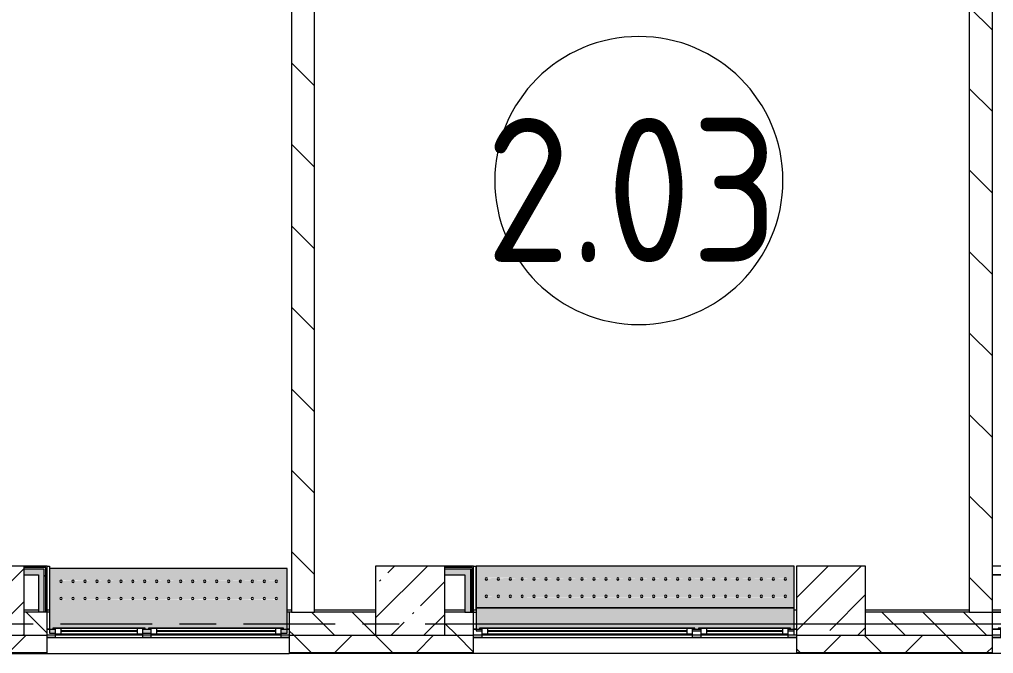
# Model space of a CAD drawing. Header units: millimetres. Extents: x 39815 to 261742, y -8553 to 29000.
# Drawn here: x 157202 to 165652, y -258 to 5245 of the extents above; entities that cross this region are included whole.
import ezdxf

# ---------------------------------------------------------------- set-up
doc = ezdxf.new("R2010")
doc.units = ezdxf.units.MM
doc.linetypes.add('Осевая', pattern=[1587.5, 317.5, -238.125, 793.75, -238.125])
for name, color, linetype, lineweight in [('A-AREA-IDEN', 7, 'Continuous', 9), ('A-GLAZ-2', 7, 'Continuous', 5), ('A-WALL-2', 7, 'Continuous', 9), ('A-WALL-4', 7, 'Continuous', 5), ('I-WALL-3', 7, 'Continuous', 5), ('S-COLS', 7, 'Continuous', 5), ('Знаки', 7, 'Continuous', 5), ('Оси', 7, 'Continuous', 9), ('Оси-2', 7, 'Осевая', 9)]:
    doc.layers.add(name, color=color, linetype=linetype, lineweight=lineweight)
for name, color, linetype, lineweight, true_color in [('A-FLOR-1', 7, 'Continuous', 5, 0xaaaaaa), ('I-WALL-1', 7, 'Continuous', 5, 0xe7e7e7), ('Знаки-2', 7, 'Continuous', 5, 0xd7cfbf)]:
    doc.layers.add(name, color=color, linetype=linetype, lineweight=lineweight, true_color=true_color)
doc.styles.add('GOST Common_3', font='GOST_Common.ttf', dxfattribs={"width": 0.9, "height": 1250})
pattern_1 = [(135, (134731.94, 0), (-353.553, -353.553), [])]
pattern_2 = [(135, (134731.94, 0), (-176.7767, -176.7767), [])]
pattern_3 = [(45, (134731.94, 0), (-530.33, 530.33), []), (135, (134731.94, 0), (-530.33, -530.33), [])]

# ---------------------------------------------------------------- blocks, each defined once
blk = doc.blocks.new('BSC_Колонна _Прямоугольная - 600х600-V100-Общий план 2 этажа с размещением фрагментов 2_8-2_11')
at = {"layer": 'S-COLS'}
h = blk.add_hatch(dxfattribs=at)
h.set_pattern_fill('FP_48', color=256, style=0, pattern_type=2)
h.set_pattern_definition([(45, (-25860, -200), (-285.123, 285.123), []), (45, (-25574.88, -200), (-285.123, 285.123), [504.031, -100.806, 16.764, -84.042])])
h.paths.add_polyline_path([(-269.3, -300), (300, -300), (300, 300), (-300, 300), (-300, -300)])
for p, q in [((300, 300), (-300, 300)), ((-300, 300), (-300, -300)), ((300, -300), (300, 300)), ((-300, -300), (300, -300))]:
    blk.add_line(p, q, dxfattribs=at)
blk = doc.blocks.new('BSC_Колонна _Прямоугольная - 600х600-V101-Общий план 2 этажа с размещением фрагментов 2_8-2_11')
at = {"layer": 'S-COLS'}
h = blk.add_hatch(dxfattribs=at)
h.set_pattern_fill('FP_49', color=256, style=0, pattern_type=2)
h.set_pattern_definition([(45, (-29509.74, -200), (-285.123, 285.123), []), (45, (-29224.6, -200), (-285.123, 285.123), [504.031, -100.806, 16.764, -84.042])])
h.paths.add_polyline_path([(-300, -300), (300, -300), (300, 300), (-300, 300), (-300, -44.1)])
for p, q in [((300, 300), (-300, 300)), ((-300, 300), (-300, -300)), ((300, -300), (300, 300)), ((-300, -300), (300, -300))]:
    blk.add_line(p, q, dxfattribs=at)
blk = doc.blocks.new('120_Окно_СКБ_2Ст - 120_Окно_СКБ_2Ст 2100х2400 _мал створка справа_-22446225-Общий план 2 этажа с размещением фрагментов 2_8-2_11')
at = {"layer": 'A-GLAZ-2'}
for p, q in [((-1050, -127), (-1050, -57)), ((-1050, -57), (-980, -57)), ((1050, -57), (-1050, -57)), ((-980, -57), (-980, -127)), ((150, -127), (150, -57)), ((150, -57), (220, -57)), ((220, -57), (220, -127)), ((980, -127), (980, -57)), ((980, -57), (1050, -57)), ((1050, -57), (1050, -127)), ((-980, -127), (-1050, -127)), ((-1050, -127), (-1000, -127)), ((-980, -127), (-1000, -127)), ((-1000, -127), (-1000, -137)), ((-1000, -137), (170, -137)), ((170, -137), (-1000, -137)), ((150, -87), (-980, -87)), ((-980, -87), (-980, -127)), ((-930, -137), (-930, -87)), ((-930, -107), (100, -107)), ((100, -117), (-930, -117)), ((100, -137), (100, -87)), ((150, -127), (150, -87)), ((220, -127), (150, -127)), ((170, -127), (150, -127)), ((170, -127), (200, -127)), ((170, -137), (170, -127)), ((220, -127), (200, -127)), ((200, -127), (200, -137)), ((200, -137), (1000, -137)), ((1000, -137), (200, -137)), ((980, -87), (220, -87)), ((220, -87), (220, -127)), ((270, -137), (270, -87)), ((270, -107), (930, -107)), ((930, -117), (270, -117)), ((930, -137), (930, -87)), ((980, -127), (980, -87)), ((1050, -127), (980, -127)), ((1000, -127), (980, -127)), ((1000, -127), (1050, -127)), ((1000, -137), (1000, -127))]:
    blk.add_line(p, q, dxfattribs=at)
blk = doc.blocks.new('120_Окно_СКБ_2Ст - 120_Окно_СКБ_2Ст 2800х2500 4-24273432-Общий план 2 этажа с размещением фрагментов 2_8-2_11')
at = {"layer": 'A-GLAZ-2'}
for p, q in [((-1400, -127), (-1400, -57)), ((-1400, -57), (-1330, -57)), ((1400, -57), (-1400, -57)), ((-1330, -57), (-1330, -127)), ((-570, -127), (-570, -57)), ((-570, -57), (-500, -57)), ((-500, -57), (-500, -127)), ((1330, -127), (1330, -57)), ((1330, -57), (1400, -57)), ((1400, -57), (1400, -127)), ((-1330, -127), (-1400, -127)), ((-1400, -127), (-1381.3, -127)), ((-1330, -127), (-1350, -127)), ((-1350, -127), (-1350, -137)), ((-1350, -137), (-550, -137)), ((-550, -137), (-1350, -137)), ((-570, -87), (-1330, -87)), ((-1330, -87), (-1330, -127)), ((-1280, -137), (-1280, -87)), ((-1280, -107), (-620, -107)), ((-620, -117), (-1280, -117)), ((-620, -137), (-620, -87)), ((-570, -127), (-570, -87)), ((-500, -127), (-570, -127)), ((-550, -127), (-570, -127)), ((-550, -137), (-550, -127)), ((-500, -127), (-520, -127)), ((-520, -127), (-520, -137)), ((-520, -137), (1350, -137)), ((1350, -137), (-520, -137)), ((1330, -87), (-500, -87)), ((-500, -87), (-500, -127)), ((-450, -137), (-450, -87)), ((-450, -107), (1280, -107)), ((1280, -117), (-450, -117)), ((1280, -137), (1280, -87)), ((1330, -127), (1330, -87)), ((1400, -127), (1330, -127)), ((1350, -127), (1330, -127)), ((1350, -137), (1350, -127)), ((1378.7, -127), (1400, -127))]:
    blk.add_line(p, q, dxfattribs=at)
blk = doc.blocks.new('120_Окно_СКБ_2Ст - 120_Окно_СКБ_2Ст 2100х2400 _мал створка справа_-V215-Общий план 2 этажа с размещением фрагментов 2_8-2_11')
at = {"layer": 'A-GLAZ-2'}
for p, q in [((-1050, -127), (-1050, -57)), ((-1050, -57), (-980, -57)), ((1050, -57), (-1050, -57)), ((-980, -57), (-980, -127)), ((150, -127), (150, -57)), ((150, -57), (220, -57)), ((220, -57), (220, -127)), ((980, -127), (980, -57)), ((980, -57), (1050, -57)), ((1050, -57), (1050, -127)), ((-980, -127), (-1050, -127)), ((-1050, -127), (-1031, -127)), ((-980, -127), (-1000, -127)), ((-1000, -127), (-1000, -137)), ((-1000, -137), (170, -137)), ((170, -137), (-1000, -137)), ((150, -87), (-980, -87)), ((-980, -87), (-980, -127)), ((-930, -137), (-930, -87)), ((-930, -107), (100, -107)), ((100, -117), (-930, -117)), ((100, -137), (100, -87)), ((150, -127), (150, -87)), ((220, -127), (150, -127)), ((170, -127), (150, -127)), ((170, -137), (170, -127)), ((220, -127), (200, -127)), ((200, -127), (200, -137)), ((200, -137), (1000, -137)), ((1000, -137), (200, -137)), ((980, -87), (220, -87)), ((220, -87), (220, -127)), ((270, -137), (270, -87)), ((270, -107), (930, -107)), ((930, -117), (270, -117)), ((930, -137), (930, -87)), ((980, -127), (980, -87)), ((1050, -127), (980, -127)), ((1000, -127), (980, -127)), ((1000, -137), (1000, -127)), ((1029, -127), (1050, -127))]:
    blk.add_line(p, q, dxfattribs=at)
blk = doc.blocks.new('BSC_Колонна _Прямоугольная - 600х600-V218-Общий план 2 этажа с размещением фрагментов 2_8-2_11')
at = {"layer": 'S-COLS'}
h = blk.add_hatch(dxfattribs=at)
h.set_pattern_fill('FP_157', color=256, style=0, pattern_type=2)
h.set_pattern_definition([(45, (-22210, -200), (-285.123, 285.123), []), (45, (-21924.88, -200), (-285.123, 285.123), [504.031, -100.806, 16.764, -84.042])])
h.paths.add_polyline_path([(-300, -300), (300, -300), (300, 300), (-300, 300)])
for p, q in [((300, 300), (-300, 300)), ((-300, 300), (-300, -300)), ((300, -300), (300, 300)), ((-300, -300), (300, -300))]:
    blk.add_line(p, q, dxfattribs=at)
blk = doc.blocks.new('Зашивка радиатора_ с перфорацией М4 - Зашивка радиатора_ с перфорацией М4-V268-Общий план 2 этажа с размещением фрагментов 2_8-2_11')
at = {"layer": 'Знаки-2'}
blk.add_hatch(color=256, dxfattribs=at).paths.add_polyline_path([(431.3, 380), (381.3, 380), (381.3, 368), (401.3, 368), (399.3, 358), (-398.7, 358), (-398.7, 368), (-378.7, 368), (-378.7, 380), (-430, 380), (-430, 180), (2330, 180), (2330, 380), (2281.3, 380), (2281.3, 368), (2301.3, 368), (2301.3, 358), (431.3, 358), (431.3, 368), (451.3, 368), (451.3, 380)])
h = blk.add_hatch(color=256, dxfattribs=at)
h.paths.add_polyline_path([(2330.2, 180), (-430, 180), (-430, -179.9), (2330.2, -179.9), (2330.2, 164.1)])
h.paths.add_polyline_path([(1722.5, 90.4), (2249.9, 85.4), (2249.9, 75.4), (2241.2, 70.4), (2232.6, 75.4), (2232.6, 85.4), (2236.2, 89), (2146.2, 85.4), (2146.2, 75.4), (2137.5, 70.4), (2128.8, 75.4), (2128.8, 85.4), (2132.5, 89), (2042.4, 85.4), (2042.4, 75.4), (2033.7, 70.4), (2025.1, 75.4), (2025.1, 85.4), (2028.7, 89), (1938.7, 85.4), (1938.7, 75.4), (1930, 70.4), (1921.3, 75.4), (1921.3, 85.4), (1923.3, 89), (1834.9, 85.4), (1834.9, 75.4), (1826.2, 70.4), (1817.6, 75.4), (1817.6, 85.4), (1821.2, 89), (1731.2, 85.4), (1731.2, 75.4), (1722.5, 70.4), (1713.8, 75.4), (1713.8, 85.4), (1717.5, 89), (1627.4, 85.4), (1627.4, 75.4), (1618.7, 70.4), (1610.1, 75.4), (1610.1, 85.4), (1613.7, 89), (1523.7, 85.4), (1523.7, 75.4), (1515, 70.4), (1506.3, 75.4), (1507.7, 87.1), (1507.7, 89), (1419.9, 85.4), (1419.9, 75.4), (1411.2, 70.4), (1402.6, 75.4), (1402.6, 85.4), (1406.2, 89), (1316.2, 85.4), (1316.2, 75.4), (1307.5, 70.4), (1298.8, 75.4), (1298.8, 85.4), (1302.5, 89), (1212.4, 85.4), (1212.4, 75.4), (1203.7, 70.4), (1195.1, 75.4), (1195.1, 85.4), (1198.7, 89), (1108.7, 85.4), (1108.7, 75.4), (1100, 70.4), (1091.3, 75.4), (1091.3, 85.4), (1095, 89), (1004.9, 85.4), (1004.9, 75.4), (996.2, 70.4), (987.6, 75.4), (987.6, 85.4), (991.2, 89), (901.2, 85.4), (901.2, 75.4), (892.5, 70.4), (883.8, 75.4), (883.8, 85.4), (887.5, 89), (797.4, 85.4), (797.4, 75.4), (788.7, 70.4), (780.1, 75.4), (780.1, 85.4), (783.7, 89), (693.7, 85.4), (693.7, 75.4), (685, 70.4), (676.3, 75.4), (676.4, 85.4), (676.4, 89), (589.9, 85.4), (589.9, 75.4), (581.2, 70.4), (572.6, 75.4), (572.6, 85.4), (576.2, 89), (486.2, 85.4), (486.2, 75.4), (477.5, 70.4), (468.8, 75.4), (468.8, 85.4), (472.5, 89), (382.4, 85.4), (382.4, 75.4), (373.7, 70.4), (365.1, 75.4), (365.1, 85.4), (368.7, 89), (278.7, 85.4), (278.7, 75.4), (270, 70.4), (260.7, 76.9), (261.3, 85.4), (260.7, 89), (174.9, 85.4), (174.9, 75.4), (166.2, 70.4), (157.6, 75.4), (157.6, 85.4), (161.2, 89), (71.2, 85.4), (71.2, 75.4), (62.5, 70.4), (53.8, 75.4), (53.8, 85.4), (57.5, 89), (-32.6, 85.4), (-32.6, 75.4), (-41.3, 70.4), (-49.9, 75.4), (-49.9, 85.4), (-46.3, 89), (-136.3, 85.4), (-136.3, 75.4), (-145, 70.4), (-153.7, 75.4), (-153.7, 85.4), (-155, 89), (-240.1, 85.4), (-240.1, 75.4), (-248.8, 70.4), (-257.4, 75.4), (-257.4, 85.4), (-253.8, 89), (-343.8, 85.4), (-343.8, 75.4), (-352.5, 70.4), (-361.2, 75.4), (-361.2, 85.4), (-352.5, 90.4), (-349.9, 90), (1646.2, 90.4)])
h.paths.add_polyline_path([(1618.7, -59.6), (1627.4, -64.6), (1627.4, -74.6), (1623.7, -78.3), (1713.8, -74.6), (1713.8, -64.6), (1722.5, -59.6), (1731.2, -64.6), (1731.2, -74.6), (1727.5, -78.3), (1817.6, -74.6), (1817.6, -64.6), (1826.2, -59.6), (1834.9, -64.6), (1834.9, -74.6), (1831.2, -78.3), (1921.3, -74.6), (1921.3, -64.6), (1930, -59.6), (1938.7, -64.6), (1938.7, -74.6), (1935, -78.3), (2025.1, -74.6), (2025.1, -64.6), (2033.7, -59.6), (2042.4, -64.6), (2042.4, -74.6), (2038.7, -78.3), (2128.8, -74.6), (2128.8, -64.6), (2137.5, -59.6), (2146.2, -64.6), (2146.2, -74.6), (2142.5, -78.3), (2232.6, -74.6), (2232.6, -64.6), (2241.2, -59.6), (2249.9, -64.6), (2249.9, -74.6), (2241.2, -79.6), (2200.4, -79.3), (-361.2, -74.6), (-361.2, -64.6), (-352.5, -59.6), (-343.8, -64.6), (-343.8, -74.6), (-347.5, -78.3), (-257.4, -74.6), (-257.4, -64.6), (-248.8, -59.6), (-240.1, -64.6), (-240.1, -74.6), (-243.8, -78.3), (-153.7, -74.6), (-153.7, -64.6), (-145, -59.6), (-136.3, -64.6), (-136.3, -74.6), (-140, -78.3), (-49.9, -74.6), (-49.9, -64.6), (-41.3, -59.6), (-32.6, -64.6), (-32.6, -74.6), (-36.3, -78.3), (53.8, -74.6), (53.8, -64.6), (62.5, -59.6), (71.2, -64.6), (71.2, -74.6), (67.5, -78.3), (157.6, -74.6), (157.6, -64.6), (166.2, -59.6), (174.9, -64.6), (174.9, -74.6), (171.2, -78.3), (260.7, -73.1), (261.3, -64.6), (270, -59.6), (278.7, -64.6), (278.7, -74.6), (275, -78.3), (365.1, -74.6), (365.1, -64.6), (373.7, -59.6), (382.4, -64.6), (382.4, -74.6), (378.7, -78.3), (468.8, -74.6), (468.8, -64.6), (477.5, -59.6), (486.2, -64.6), (486.2, -74.6), (482.5, -78.3), (572.6, -74.6), (572.6, -64.6), (581.2, -59.6), (589.9, -64.6), (589.9, -74.6), (586.2, -78.3), (676.3, -74.6), (676.4, -64.6), (685, -59.6), (693.7, -64.6), (693.7, -74.6), (690, -78.3), (780.1, -74.6), (780.1, -64.6), (788.7, -59.6), (797.4, -64.6), (797.4, -74.6), (793.7, -78.3), (883.8, -74.6), (883.8, -64.6), (892.5, -59.6), (901.2, -64.6), (901.2, -74.6), (897.5, -78.3), (987.6, -74.6), (987.6, -64.6), (996.2, -59.6), (1004.9, -64.6), (1004.9, -74.6), (1001.2, -78.3), (1091.3, -74.6), (1091.3, -64.6), (1100, -59.6), (1108.7, -64.6), (1108.7, -74.6), (1105, -78.3), (1195.1, -74.6), (1195.1, -64.6), (1203.7, -59.6), (1212.4, -64.6), (1212.4, -74.6), (1208.7, -78.3), (1298.8, -74.6), (1298.8, -64.6), (1307.5, -59.6), (1316.2, -64.6), (1316.2, -74.6), (1312.5, -78.3), (1402.6, -74.6), (1402.6, -64.6), (1411.2, -59.6), (1419.9, -64.6), (1419.9, -74.6), (1416.2, -78.3), (1506.3, -74.6), (1507.7, -62.9), (1515, -59.6), (1523.7, -64.6), (1523.7, -74.6), (1520, -78.3), (1610.1, -74.6), (1610.1, -64.6), (1616.2, -60)])
at = {"layer": 'Знаки'}
for p, q in [((-378.7, 380), (-430, 380)), ((-430, 380), (-430, 180)), ((451.3, 380), (381.3, 380)), ((2330, 380), (2281.3, 380)), ((2330, 180), (2330, 380)), ((-430, 180), (2330, 180)), ((2330.2, 180), (-430, 180)), ((-430, 180), (-430, -179.9)), ((2330.2, -179.9), (2330.2, 180)), ((-430, -179.9), (2330.2, -179.9))]:
    blk.add_line(p, q, dxfattribs=at)
for centre, start, end in [((-352.5, 80.4), 0, 180), ((-248.8, 80.4), 0, 180), ((-145, 80.4), 0, 180), ((-41.3, 80.4), 0, 180), ((62.5, 80.4), 0, 180), ((166.2, 80.4), 0, 180), ((270, 80.4), 0, 180), ((373.7, 80.4), 0, 180), ((477.5, 80.4), 0, 180), ((581.2, 80.4), 0, 180), ((685, 80.4), 0, 180), ((788.7, 80.4), 0, 180), ((892.5, 80.4), 0, 180), ((996.2, 80.4), 0, 180), ((1100, 80.4), 0, 180), ((1203.7, 80.4), 0, 180), ((1307.5, 80.4), 0, 180), ((1411.2, 80.4), 0, 180), ((1515, 80.4), 0, 180), ((1618.7, 80.4), 0, 180), ((1722.5, 80.4), 0, 180), ((1826.2, 80.4), 0, 180), ((1930, 80.4), 0, 180), ((2033.7, 80.4), 0, 180), ((2137.5, 80.4), 0, 180), ((2241.2, 80.4), 0, 180), ((-352.5, 80.4), 180, 0), ((-248.8, 80.4), 180, 0), ((-145, 80.4), 180, 0), ((-41.3, 80.4), 180, 0), ((62.5, 80.4), 180, 0), ((166.2, 80.4), 180, 0), ((270, 80.4), 180, 360), ((373.7, 80.4), 180, 0), ((477.5, 80.4), 180, 360), ((581.2, 80.4), 180, 0), ((685, 80.4), 180, 0), ((788.7, 80.4), 180, 360), ((892.5, 80.4), 180, 0), ((996.2, 80.4), 180, 360), ((1100, 80.4), 180, 0), ((1203.7, 80.4), 180, 0), ((1307.5, 80.4), 180, 360), ((1411.2, 80.4), 180, 0), ((1515, 80.4), 180, 0), ((1618.7, 80.4), 180, 0), ((1722.5, 80.4), 180, 0), ((1826.2, 80.4), 180, 360), ((1930, 80.4), 180, 0), ((2033.7, 80.4), 180, 0), ((2137.5, 80.4), 180, 0), ((2241.2, 80.4), 180, 0), ((-352.5, -69.6), 0, 180), ((-352.5, -69.6), 180, 0), ((-248.8, -69.6), 0, 180), ((-248.8, -69.6), 180, 0), ((-145, -69.6), 0, 180), ((-145, -69.6), 180, 0), ((-41.3, -69.6), 0, 180), ((-41.3, -69.6), 180, 0), ((62.5, -69.6), 0, 180), ((62.5, -69.6), 180, 0), ((166.2, -69.6), 0, 180), ((166.2, -69.6), 180, 0), ((270, -69.6), 0, 180), ((270, -69.6), 180, 0), ((373.7, -69.6), 0, 180), ((373.7, -69.6), 180, 0), ((477.5, -69.6), 0, 180), ((477.5, -69.6), 180, 0), ((581.2, -69.6), 0, 180), ((581.2, -69.6), 180, 0), ((685, -69.6), 0, 180), ((685, -69.6), 180, 0), ((788.7, -69.6), 0, 180), ((788.7, -69.6), 180, 0), ((892.5, -69.6), 0, 180), ((892.5, -69.6), 180, 0), ((996.2, -69.6), 0, 180), ((996.2, -69.6), 180, 0), ((1100, -69.6), 0, 180), ((1100, -69.6), 180, 0), ((1203.7, -69.6), 0, 180), ((1203.7, -69.6), 180, 0), ((1307.5, -69.6), 0, 180), ((1307.5, -69.6), 180, 0), ((1411.2, -69.6), 0, 180), ((1411.2, -69.6), 180, 0), ((1515, -69.6), 0, 180), ((1515, -69.6), 180, 0), ((1618.7, -69.6), 0, 180), ((1618.7, -69.6), 180, 0), ((1722.5, -69.6), 0, 180), ((1722.5, -69.6), 180, 0), ((1826.2, -69.6), 0, 180), ((1826.2, -69.6), 180, 0), ((1930, -69.6), 0, 180), ((1930, -69.6), 180, 0), ((2033.7, -69.6), 0, 180), ((2033.7, -69.6), 180, 0), ((2137.5, -69.6), 0, 180), ((2137.5, -69.6), 180, 0), ((2241.2, -69.6), 0, 180), ((2241.2, -69.6), 180, 0)]:
    blk.add_arc(centre, 10, start, end, dxfattribs=at)
blk = doc.blocks.new('Зашивка радиатора_ с перфорацией М5 - Зашивка радиатора_ с перфорацией М5-30945411-Общий план 2 этажа с размещением фрагментов 2_8-2_11')
at = {"layer": 'Знаки-2'}
h = blk.add_hatch(color=256, dxfattribs=at)
h.paths.add_polyline_path([(1701, 380), (1704.9, 348), (1721, 348), (1720.1, 338), (921, 338), (921, 348), (941, 348), (941, 380), (871, 380), (871, 348), (891, 348), (891, 338), (-279, 338), (-276.6, 348), (-259, 350.9), (-259, 380), (-310, 380), (-310, -179.9), (1750, -179.9), (1750, 380)])
h.paths.add_polyline_path([(1338.7, 90.4), (1384.3, 90), (1658.7, 85.4), (1658.7, 75.4), (1650, 70.4), (1641.3, 75.4), (1641.3, 85.4), (1645, 89), (1554.9, 85.4), (1554.9, 75.4), (1546.2, 70.4), (1537.6, 75.4), (1537.6, 85.4), (1541.2, 89), (1451.2, 85.4), (1451.2, 75.4), (1442.5, 70.4), (1433.8, 75.4), (1433.8, 85.4), (1437.5, 89), (1347.4, 85.4), (1347.4, 75.4), (1338.7, 70.4), (1330.1, 75.4), (1330.1, 85.4), (1333.7, 89), (1243.7, 85.4), (1243.7, 75.4), (1235, 70.4), (1226.3, 75.4), (1226.3, 85.4), (1230, 89), (1139.9, 85.4), (1139.9, 75.4), (1131.2, 70.4), (1122.6, 75.4), (1122.6, 85.4), (1126.2, 89), (1036.2, 85.4), (1036.2, 75.4), (1027.5, 70.4), (1018.8, 75.4), (1018.8, 85.4), (1022.5, 89), (932.4, 85.4), (932.4, 75.4), (923.7, 70.4), (915.1, 75.4), (915.1, 85.4), (918.7, 89), (828.7, 85.4), (828.7, 75.4), (820, 70.4), (811.3, 75.4), (811.3, 85.4), (815, 89), (724.9, 85.4), (724.9, 75.4), (716.2, 70.4), (707.6, 75.4), (707.6, 85.4), (711.2, 89), (621.2, 85.4), (621.2, 75.4), (612.5, 70.4), (603.8, 75.4), (603.8, 85.4), (607.5, 89), (517.4, 85.4), (517.4, 75.4), (508.7, 70.4), (500.1, 75.4), (500.1, 85.4), (503.7, 89), (414.4, 83.6), (413.7, 75.4), (405, 70.4), (396.3, 75.4), (396.3, 85.4), (400, 89), (309.9, 85.4), (309.9, 75.4), (301.2, 70.4), (292.6, 75.4), (292.6, 85.4), (296.3, 89), (206.2, 85.4), (206.2, 75.4), (197.5, 70.4), (188.8, 75.4), (188.8, 85.4), (192.5, 89), (102.4, 85.4), (102.4, 75.4), (93.7, 70.4), (85.1, 75.4), (85.1, 85.4), (88.7, 89), (-1.3, 85.2), (-1.3, 75.4), (-10, 70.4), (-18.7, 75.4), (-18.7, 85.4), (-15, 89), (-105.1, 85.4), (-105.1, 75.4), (-113.8, 70.4), (-122.4, 75.4), (-122.4, 85.4), (-118.8, 89), (-208.8, 85.4), (-208.8, 75.4), (-217.5, 70.4), (-226.2, 75.4), (-226.2, 85.4), (-217.5, 90.4), (-214.9, 90), (1245.7, 90.4)])
h.paths.add_polyline_path([(-113.8, -59.6), (-105.1, -64.6), (-105.1, -74.6), (-108.8, -78.3), (-18.7, -74.6), (-18.7, -64.6), (-10, -59.6), (-1.3, -64.8), (-1.3, -74.6), (-1.3, -78.3), (85.1, -74.6), (85.1, -64.6), (93.7, -59.6), (102.4, -64.6), (102.4, -74.6), (98.7, -78.3), (188.8, -74.6), (188.8, -64.6), (197.5, -59.6), (206.2, -64.6), (206.2, -74.6), (202.5, -78.3), (292.6, -74.6), (292.6, -64.6), (301.2, -59.6), (309.9, -64.6), (309.9, -74.6), (306.2, -78.3), (396.3, -74.6), (396.3, -64.6), (405, -59.6), (414.4, -66.4), (413.7, -74.6), (414.4, -78.3), (500.1, -74.6), (500.1, -64.6), (508.7, -59.6), (517.4, -64.6), (517.4, -74.6), (513.7, -78.3), (603.8, -74.6), (603.8, -64.6), (612.5, -59.6), (621.2, -64.6), (621.2, -74.6), (617.5, -78.3), (707.6, -74.6), (707.6, -64.6), (716.2, -59.6), (724.9, -64.6), (724.9, -74.6), (721.2, -78.3), (811.3, -74.6), (811.3, -64.6), (820, -59.6), (828.7, -64.6), (828.7, -74.6), (830, -78.3), (915.1, -74.6), (915.1, -64.6), (923.7, -59.6), (932.4, -64.6), (932.4, -74.6), (928.7, -78.3), (1018.8, -74.6), (1018.8, -64.6), (1027.5, -59.6), (1036.2, -64.6), (1036.2, -74.6), (1032.5, -78.3), (1122.6, -74.6), (1122.6, -64.6), (1131.2, -59.6), (1139.9, -64.6), (1139.9, -74.6), (1136.2, -78.3), (1226.3, -74.6), (1226.3, -64.6), (1235, -59.6), (1243.7, -64.6), (1243.7, -74.6), (1245.7, -78.3), (1330.1, -74.6), (1330.1, -64.6), (1338.7, -59.6), (1347.4, -64.6), (1347.4, -74.6), (1343.8, -78.3), (1433.8, -74.6), (1433.8, -64.6), (1442.5, -59.6), (1451.2, -64.6), (1451.2, -74.6), (1447.5, -78.3), (1537.6, -74.6), (1537.6, -64.6), (1546.2, -59.6), (1554.9, -64.6), (1554.9, -74.6), (1551.2, -78.3), (1641.3, -74.6), (1641.3, -64.6), (1650, -59.6), (1658.7, -64.6), (1658.7, -74.6), (1650, -79.6), (1647.4, -79.3), (-226.2, -74.6), (-226.2, -64.6), (-217.5, -59.6), (-208.8, -64.6), (-208.8, -74.6), (-212.5, -78.3), (-122.4, -74.6), (-122.4, -64.6), (-116.3, -60)])
at = {"layer": 'Знаки'}
for p, q in [((-259, 380), (-310, 380)), ((-310, 380), (-310, -179.9)), ((941, 380), (871, 380)), ((1750, 380), (1701, 380)), ((1750, -179.9), (1750, 380)), ((-310, -179.9), (1750, -179.9))]:
    blk.add_line(p, q, dxfattribs=at)
for centre, start, end in [((-217.5, 80.4), 0, 180), ((-113.8, 80.4), 0, 180), ((-10, 80.4), 0, 180), ((93.7, 80.4), 0, 180), ((197.5, 80.4), 0, 180), ((301.2, 80.4), 0, 180), ((405, 80.4), 0, 180), ((508.7, 80.4), 0, 180), ((612.5, 80.4), 0, 180), ((716.2, 80.4), 0, 180), ((820, 80.4), 0, 180), ((923.7, 80.4), 0, 180), ((1027.5, 80.4), 0, 180), ((1131.2, 80.4), 0, 180), ((1235, 80.4), 0, 180), ((1338.7, 80.4), 0, 180), ((1442.5, 80.4), 0, 180), ((1546.2, 80.4), 0, 180), ((1650, 80.4), 0, 180), ((-217.5, 80.4), 180, 0), ((-113.8, 80.4), 180, 0), ((-10, 80.4), 180, 360), ((93.7, 80.4), 180, 0), ((197.5, 80.4), 180, 0), ((301.2, 80.4), 180, 0), ((405, 80.4), 180, 0), ((508.7, 80.4), 180, 0), ((612.5, 80.4), 180, 0), ((716.2, 80.4), 180, 0), ((820, 80.4), 180, 0), ((923.7, 80.4), 180, 360), ((1027.5, 80.4), 180, 0), ((1131.2, 80.4), 180, 360), ((1235, 80.4), 180, 0), ((1338.7, 80.4), 180, 0), ((1442.5, 80.4), 180, 360), ((1546.2, 80.4), 180, 0), ((1650, 80.4), 180, 360), ((-217.5, -69.6), 0, 180), ((-217.5, -69.6), 180, 0), ((-113.8, -69.6), 0, 180), ((-113.8, -69.6), 180, 0), ((-10, -69.6), 0, 180), ((-10, -69.6), 180, 0), ((93.7, -69.6), 0, 180), ((93.7, -69.6), 180, 0), ((197.5, -69.6), 0, 180), ((197.5, -69.6), 180, 0), ((301.2, -69.6), 0, 180), ((301.2, -69.6), 180, 0), ((405, -69.6), 0, 180), ((405, -69.6), 180, 0), ((508.7, -69.6), 0, 180), ((508.7, -69.6), 180, 0), ((612.5, -69.6), 0, 180), ((612.5, -69.6), 180, 0), ((716.2, -69.6), 0, 180), ((716.2, -69.6), 180, 0), ((820, -69.6), 0, 180), ((820, -69.6), 180, 0), ((923.7, -69.6), 0, 180), ((923.7, -69.6), 180, 0), ((1027.5, -69.6), 0, 180), ((1027.5, -69.6), 180, 0), ((1131.2, -69.6), 0, 180), ((1131.2, -69.6), 180, 0), ((1235, -69.6), 0, 180), ((1235, -69.6), 180, 0), ((1338.7, -69.6), 0, 180), ((1338.7, -69.6), 180, 0), ((1442.5, -69.6), 0, 180), ((1442.5, -69.6), 180, 0), ((1546.2, -69.6), 0, 180), ((1546.2, -69.6), 180, 0), ((1650, -69.6), 0, 180), ((1650, -69.6), 180, 0)]:
    blk.add_arc(centre, 10, start, end, dxfattribs=at)
blk = doc.blocks.new('Зашивка приборов отопления23 - Зашивка приборов отопления-33321838-Общий план 2 этажа с размещением фрагментов 2_8-2_11')
at = {"layer": 'A-WALL-4'}
for p, q in [((36640, 23400), (34540, 23400)), ((34540, 23079), (36640, 23079)), ((36640, 23079), (34540, 23079)), ((34540, 23004), (36640, 23004))]:
    blk.add_line(p, q, dxfattribs=at)
blk = doc.blocks.new('Марка_Помещения - Номер-25198446-Общий план 2 этажа с размещением фрагментов 2_8-2_11')
at = {"layer": 'A-AREA-IDEN'}
for start, end in [(360, 180), (180, 360)]:
    blk.add_arc((0, 0), 2.5, start, end, dxfattribs=at)

msp = doc.modelspace()

# ---------------------------------------------------------------- hatches: boundary and pattern name
at = {"layer": 'A-WALL-4'}
h = msp.add_hatch(dxfattribs=at)
h.set_pattern_fill('FP_71', color=256, style=0, pattern_type=2)
h.set_pattern_definition(pattern_2)
h.paths.add_polyline_path([(157441.9, -100), (157441.9, 100), (157241.9, 100), (157241.9, -100)])
h.paths.add_polyline_path([(160291.9, -100), (160291.9, 100), (159541.9, 100), (159541.9, -100), (159768.4, -100)])
h = msp.add_hatch(dxfattribs=at)
h.set_pattern_fill('FP_71', color=256, style=0, pattern_type=2)
h.set_pattern_definition(pattern_2)
h.paths.add_polyline_path([(161141.7, -100), (161141.7, 100), (160891.9, 100), (160891.9, -100)])
h = msp.add_hatch(dxfattribs=at)
h.set_pattern_fill('FP_71', color=256, style=0, pattern_type=2)
h.set_pattern_definition(pattern_2)
h.paths.add_polyline_path([(165641.9, -100), (165641.9, 100), (164541.7, 100), (164541.7, -100), (165310.5, -100)])
h = msp.add_hatch(dxfattribs=at)
h.set_pattern_fill('FP_61', color=256, style=0, pattern_type=2)
h.set_pattern_definition([(45, (134731.94, 0), (-353.5534, 353.5534), []), (135, (134731.94, 0), (-353.5534, -353.5534), [])])
h.paths.add_polyline_path([(210431.9, -250), (210431.9, -100), (206291.9, -100), (206291.9, -250), (210201.6, -250)])
h.paths.add_polyline_path([(204105.3, -250), (205391.9, -250), (205391.9, -100), (201791.9, -100), (201791.9, -250), (201888.5, -250)])
h.paths.add_polyline_path([(195641.9, -250), (196791.9, -250), (196791.9, -100), (195641.9, -100)])
h.paths.add_polyline_path([(193541.9, -250), (193541.9, -100), (192791.9, -100), (192791.9, -250), (193021.1, -250)])
h.paths.add_polyline_path([(199891.9, -250), (200891.9, -250), (200891.9, -100), (199891.9, -100)])
h.paths.add_polyline_path([(191641.9, -250), (191891.9, -250), (191891.9, -100), (191141.9, -100), (191141.9, -250), (191358.4, -250)])
h.paths.add_polyline_path([(188033.2, -250), (188041.9, -250), (188041.9, -100), (186641.9, -100), (186641.9, -250), (187479, -250)])
h.paths.add_polyline_path([(182491.1, -250), (183541.9, -250), (183541.9, -100), (182141.9, -100), (182141.9, -250)])
h.paths.add_polyline_path([(179720, -250), (180041.9, -250), (180041.9, -100), (179668.3, -100), (179668.3, -250)])
h.paths.add_polyline_path([(177503.2, -250), (178768.3, -250), (178768.3, -100), (177391.9, -100), (177391.9, -250)])
h.paths.add_polyline_path([(168601.9, -250), (168601.9, -100), (167741.9, -100), (167741.9, -250), (168081.6, -250)])
h.paths.add_polyline_path([(169501.9, -250), (170621.9, -250), (170621.9, -100), (169501.9, -100)])
h.paths.add_polyline_path([(165310.5, -250), (165641.9, -250), (165641.9, -100), (163941.7, -100), (163941.7, -250), (164756.3, -250)])
h.paths.add_polyline_path([(172721.9, -250), (174291.9, -250), (174291.9, -100), (172721.9, -100)])
h.paths.add_polyline_path([(150841.9, -250), (151991.9, -250), (151991.9, -100), (150841.9, -100)])
h.paths.add_polyline_path([(160876.8, -250), (161141.7, -250), (161141.7, -100), (159541.9, -100), (159541.9, -250), (160322.6, -250)])
h.paths.add_polyline_path([(152891.9, -250), (153541.9, -250), (153541.9, -100), (152891.9, -100)])
h.paths.add_polyline_path([(156341.9, -250), (157441.9, -250), (157441.9, -100), (156341.9, -100)])
h.paths.add_polyline_path([(137600, -250), (138461.9, -250), (138461.9, -100), (134471.9, -100), (134471.9, -250)])
h.paths.add_polyline_path([(147741.9, -250), (147741.9, -100), (146391.9, -100), (146391.9, -250), (147575.8, -250)])
h.paths.add_polyline_path([(143291.9, -250), (143291.9, -100), (139361.9, -100), (139361.9, -250), (143142.1, -250)])
at = {"layer": 'I-WALL-1'}
for points in [[(157366.9, 425), (157366.9, 475), (157241.9, 475), (157241.9, 425)], [(157366.9, 100), (157416.9, 100), (157416.9, 475), (157366.9, 475), (157366.9, 155.9)], [(161066.9, 425), (161066.9, 475), (160891.9, 475), (160891.9, 425)], [(161066.9, 100), (161116.9, 100), (161116.9, 475), (161066.9, 475), (161066.9, 155.9)]]:
    msp.add_hatch(color=256, dxfattribs=at).paths.add_polyline_path(points)
at = {"layer": 'I-WALL-3'}
h = msp.add_hatch(dxfattribs=at)
h.set_pattern_fill('FP_72', color=256, style=0, pattern_type=2)
h.set_pattern_definition(pattern_1)
h.paths.add_polyline_path([(159761.9, 100), (159761.9, 7700), (159561.9, 7700), (159561.9, 100)])
h = msp.add_hatch(dxfattribs=at)
h.set_pattern_fill('FP_72', color=256, style=0, pattern_type=2)
h.set_pattern_definition(pattern_1)
h.paths.add_polyline_path([(165441.9, 100), (165641.9, 100), (165641.9, 7700), (165441.9, 7700), (165441.9, 155.9)])
h = msp.add_hatch(dxfattribs=at)
h.set_pattern_fill('FP_176', color=256, style=0, pattern_type=2)
h.set_pattern_definition(pattern_3)
h.paths.add_polyline_path([(157416.9, 100), (157429.4, 100), (157429.4, 487.5), (157416.9, 487.5), (157416.9, 155.9)])
h = msp.add_hatch(dxfattribs=at)
h.set_pattern_fill('FP_176', color=256, style=0, pattern_type=2)
h.set_pattern_definition(pattern_3)
h.paths.add_polyline_path([(157429.4, 100), (157441.9, 100), (157441.9, 500), (157429.4, 500), (157429.4, 155.9)])
h = msp.add_hatch(dxfattribs=at)
h.set_pattern_fill('FP_176', color=256, style=0, pattern_type=2)
h.set_pattern_definition(pattern_3)
h.paths.add_polyline_path([(161116.9, 100), (161129.4, 100), (161129.4, 487.5), (161116.9, 487.5), (161116.9, 155.9)])
h = msp.add_hatch(dxfattribs=at)
h.set_pattern_fill('FP_176', color=256, style=0, pattern_type=2)
h.set_pattern_definition(pattern_3)
h.paths.add_polyline_path([(161129.4, 100), (161141.9, 100), (161141.9, 500), (161129.4, 500), (161129.4, 155.9)])

# ---------------------------------------------------------------- linework, layer by layer
at = {"layer": 'A-FLOR-1'}
for p, q in [((157441.9, 500), (157461.9, 500)), ((157461.9, 500), (157461.9, 120)), ((161141.9, 500), (161161.9, 500)), ((161161.9, 500), (161161.9, 120))]:
    msp.add_line(p, q, dxfattribs=at)
at = {"layer": 'A-WALL-2'}
for p, q in [((157429.4, 487.5), (157241.9, 487.5)), ((157416.9, 475), (157241.9, 475)), ((157416.9, 100), (157416.9, 475)), ((157429.4, 100), (157429.4, 487.5)), ((161129.4, 487.5), (160891.9, 487.5)), ((161116.9, 475), (160891.9, 475)), ((161116.9, 100), (161116.9, 475)), ((161129.4, 100), (161129.4, 487.5)), ((159561.9, 100), (159761.9, 100)), ((165441.9, 100), (165641.9, 100)), ((157241.9, -100), (157441.9, -100)), ((159541.9, -100), (160291.9, -100)), ((160891.9, -100), (161141.7, -100)), ((164541.7, -100), (165641.9, -100)), ((156341.9, -250), (157441.9, -250)), ((156341.9, -253), (157441.9, -253)), ((159541.9, -250), (161141.7, -250)), ((159541.9, -253), (161141.7, -253)), ((163941.7, -250), (165641.9, -250)), ((163941.7, -253), (165641.9, -253))]:
    msp.add_line(p, q, dxfattribs=at)
at = {"layer": 'A-WALL-4'}
for p, q in [((157461.9, 100), (157241.9, 100)), ((157441.9, -258), (157441.9, 100)), ((159561.9, 100), (159522.9, 100)), ((159541.9, 100), (159541.9, -258)), ((160291.9, 100), (159761.9, 100)), ((161066.9, 100), (160891.9, 100)), ((161141.7, -258), (161141.7, 100)), ((161141.9, 100), (161162.9, 100)), ((165441.9, 100), (164541.7, 100)), ((165641.9, -258), (165641.9, 100)), ((165641.9, 100), (167741.9, 100)), ((163921.7, -100), (163921.7, -60)), ((163941.7, -100), (163941.7, -258)), ((134463.9, -258), (159541.9, -258)), ((169501.9, -258), (159541.9, -258))]:
    msp.add_line(p, q, dxfattribs=at)
at = {"layer": 'I-WALL-3'}
for p, q in [((165641.9, 100), (165641.9, 7900)), ((159561.9, 7700), (159561.9, 100)), ((165441.9, 7700), (165441.9, 100)), ((159761.9, 100), (159761.9, 7100)), ((157441.9, 500), (157241.9, 500)), ((157241.9, 425), (157366.9, 425)), ((157366.9, 425), (157366.9, 100)), ((157441.9, 100), (157441.9, 500)), ((161141.9, 500), (160891.9, 500)), ((160891.9, 425), (161066.9, 425)), ((161066.9, 425), (161066.9, 100)), ((161141.9, 100), (161141.9, 500)), ((157241.9, 120), (157366.9, 120)), ((157441.3, 120), (157462.9, 120)), ((159522.9, 120), (159562.5, 120)), ((159761.9, 120), (160291.9, 120)), ((160891.9, 120), (161066.9, 120)), ((161066.9, 100), (161141.9, 100)), ((161141.3, 120), (161162.9, 120)), ((163922.9, 120), (163941.7, 120)), ((164541.7, 120), (165441.9, 120)), ((165641.9, 120), (167741.9, 120)), ((159541.9, -100), (157441.9, -100)), ((163941.7, -100), (161141.7, -100)), ((167741.9, -100), (165641.9, -100))]:
    msp.add_line(p, q, dxfattribs=at)
at = {"layer": 'Оси'}
msp.add_line((160721.9, 0), (173221.9, 0), dxfattribs=at)
at = {"layer": 'Оси-2'}
msp.add_line((136366.1, 0), (160721.9, 0), dxfattribs=at)

# ---------------------------------------------------------------- block references
at = {"layer": 'A-AREA-IDEN', "xscale": 499.9999999999995, "yscale": 499.9999999999995, "zscale": 499.9999999999995}
msp.add_blockref('Марка_Помещения - Номер-25198446-Общий план 2 этажа с размещением фрагментов 2_8-2_11', (162575.1, 3847.3), dxfattribs=at)
at = {"layer": 'A-GLAZ-2', "rotation": 180}
for name, p in [('120_Окно_СКБ_2Ст - 120_Окно_СКБ_2Ст 2100х2400 _мал створка справа_-V215-Общий план 2 этажа с размещением фрагментов 2_8-2_11', (158491.9, -175)), ('120_Окно_СКБ_2Ст - 120_Окно_СКБ_2Ст 2800х2500 4-24273432-Общий план 2 этажа с размещением фрагментов 2_8-2_11', (162541.7, -175)), ('120_Окно_СКБ_2Ст - 120_Окно_СКБ_2Ст 2100х2400 _мал створка справа_-22446225-Общий план 2 этажа с размещением фрагментов 2_8-2_11', (166691.9, -175))]:
    msp.add_blockref(name, p, dxfattribs=at)
at = {"layer": 'A-WALL-4', "rotation": 180}
msp.add_blockref('Зашивка приборов отопления23 - Зашивка приборов отопления-33321838-Общий план 2 этажа с размещением фрагментов 2_8-2_11', (202281.9, 23504), dxfattribs=at)
at = {"layer": 'S-COLS'}
for name, p in [('BSC_Колонна _Прямоугольная - 600х600-V218-Общий план 2 этажа с размещением фрагментов 2_8-2_11', (156941.9, 200)), ('BSC_Колонна _Прямоугольная - 600х600-V100-Общий план 2 этажа с размещением фрагментов 2_8-2_11', (160591.9, 200)), ('BSC_Колонна _Прямоугольная - 600х600-V101-Общий план 2 этажа с размещением фрагментов 2_8-2_11', (164241.7, 200))]:
    msp.add_blockref(name, p, dxfattribs=at)
at = {"layer": 'Знаки', "rotation": 180}
for name, p in [('Зашивка радиатора_ с перфорацией М5 - Зашивка радиатора_ с перфорацией М5-30945411-Общий план 2 этажа с размещением фрагментов 2_8-2_11', (159212.9, 300)), ('Зашивка радиатора_ с перфорацией М4 - Зашивка радиатора_ с перфорацией М4-V268-Общий план 2 этажа с размещением фрагментов 2_8-2_11', (163492.9, 320))]:
    msp.add_blockref(name, p, dxfattribs=at)

# ---------------------------------------------------------------- texts
at = {"layer": 'A-AREA-IDEN', "insert": (161246.4, 4390.1), "char_height": 1250, "width": 3318.986, "attachment_point": 1, "style": 'GOST Common_3'}
msp.add_mtext('2.03', dxfattribs=at)

doc.saveas('drawing.dxf')
